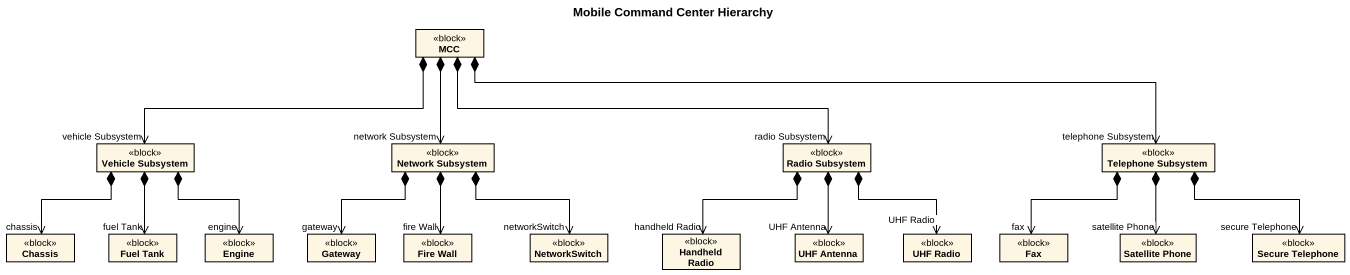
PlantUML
@startuml
title Mobile Command Center Hierarchy
hide circle
hide empty members
class MCC <<block>>
class "Vehicle Subsystem" as Vehicle_Subsystem <<block>>
class "Network Subsystem" as Network_Subsystem <<block>>
class "Radio Subsystem" as Radio_Subsystem <<block>>
class "Telephone Subsystem" as Telephone_Subsystem <<block>>
class Chassis <<block>>
class "Fuel Tank" as Fuel_Tank <<block>>
class Engine <<block>>
class Gateway <<block>>
class "Fire Wall" as Fire_Wall <<block>>
class NetworkSwitch <<block>>
class "Handheld Radio" as Handheld_Radio <<block>>
class "UHF Antenna" as UHF_Antenna <<block>>
class "UHF Radio" as UHF_Radio <<block>>
class Fax <<block>>
class "Satellite Phone" as Satellite_Phone <<block>>
class "Secure Telephone" as Secure_Telephone <<block>>
MCC *-left-> "vehicle Subsystem" Vehicle_Subsystem
MCC *--> "network Subsystem" Network_Subsystem
MCC *-right-> "radio Subsystem" Radio_Subsystem
MCC *-right-> "telephone Subsystem" Telephone_Subsystem
Vehicle_Subsystem *--> "chassis" Chassis
Vehicle_Subsystem *--> "fuel Tank" Fuel_Tank
Vehicle_Subsystem *--> "engine" Engine
Network_Subsystem *--> "gateway" Gateway
Network_Subsystem *--> "fire Wall" Fire_Wall
Network_Subsystem *--> "networkSwitch" NetworkSwitch
Radio_Subsystem *--> "handheld Radio" Handheld_Radio
Radio_Subsystem *--> "UHF Antenna" UHF_Antenna
Radio_Subsystem *--> "UHF Radio" UHF_Radio
Telephone_Subsystem *--> "fax" Fax
Telephone_Subsystem *--> "satellite Phone" Satellite_Phone
Telephone_Subsystem *--> "secure Telephone" Secure_Telephone
@enduml
